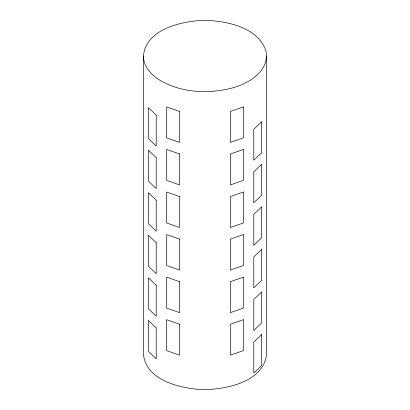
<?xml version="1.0" encoding="UTF-8"?>
<svg xmlns="http://www.w3.org/2000/svg" width="410" height="410" viewBox="0 0 410 410"><rect width="100%" height="100%" fill="white"/><g stroke="black" fill="none" stroke-linecap="round" stroke-linejoin="round"><path stroke-width="0.61" d="M143.403 56.047C145.827 30.75 176.746 22.55 197.871 20.72A106.369 106.369 0 0 1 213.4 20.813C233.433 22.775 258.684 29.72 265.946 50.886C270.077 71.509 247.476 84.332 230.466 88.427C206.922 94.177 180.523 92.568 159.403 79.955C151.111 74.769 143.433 66.358 143.403 56.047L143.403 353.953C145.627 379.153 176.797 387.388 197.594 389.259A106.436 106.436 0 0 0 211.437 389.321C232.752 387.619 264.112 379.501 266.597 353.953L266.597 56.047M261.631 121.775L253.78 129.268L253.78 160.218L261.631 152.73L261.631 121.775M261.631 164.333L253.78 171.826L253.78 202.776L261.631 195.288L261.631 164.333M261.631 206.896L253.78 214.384L253.78 245.334L261.631 237.846L261.631 206.896M261.631 249.454L253.78 256.942L253.78 287.892L261.631 280.404L261.631 249.454M261.631 292.012L253.78 299.5L253.78 330.45L261.631 322.962L261.631 292.012M261.631 334.57L253.78 342.058L253.78 373.008L261.631 365.52L261.631 334.57M243.371 106.907L230.399 111.438L230.399 142.388L243.371 137.857L243.371 106.907M243.371 149.465L230.399 153.996L230.399 184.946L243.371 180.415L243.371 149.465M243.371 192.023L230.399 196.554L230.399 227.504L243.371 222.973L243.371 192.023M243.371 234.582L230.399 239.112L230.399 270.062L243.371 265.531L243.371 234.582M243.371 277.139L230.399 281.67L230.399 312.62L243.371 308.089L243.371 277.139M243.371 319.697L230.399 324.228L230.399 355.178L243.371 350.647L243.371 319.697M179.6 111.438L166.629 106.907L166.629 137.857L179.6 142.388L179.6 111.438M179.6 153.996L166.629 149.465L166.629 180.415L179.6 184.946L179.6 153.996M179.6 196.554L166.629 192.023L166.629 222.973L179.6 227.504L179.6 196.554M179.6 239.112L166.629 234.582L166.629 265.531L179.6 270.062L179.6 239.112M179.6 281.67L166.629 277.139L166.629 308.089L179.6 312.62L179.6 281.67M179.6 324.228L166.629 319.697L166.629 350.647L179.6 355.178L179.6 324.228M156.22 115.082L148.369 107.589L148.369 138.544L156.22 146.032L156.22 115.082M156.22 157.64L148.369 150.147L148.369 181.102L156.22 188.59L156.22 157.64M156.22 200.198L148.369 192.705L148.369 223.66L156.22 231.148L156.22 200.198M156.22 242.756L148.369 235.268L148.369 266.218L156.22 273.706L156.22 242.756M156.22 285.314L148.369 277.826L148.369 308.776L156.22 316.264L156.22 285.314M156.22 327.872L148.369 320.384L148.369 351.334L156.22 358.822L156.22 327.872"/></g></svg>
